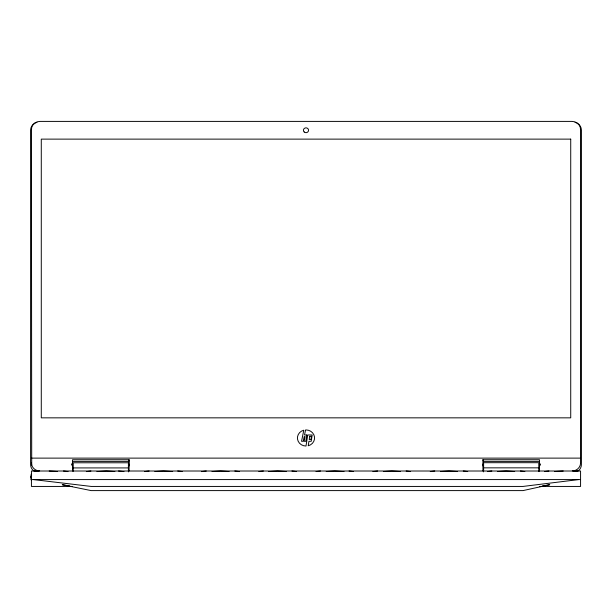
<?xml version="1.0" encoding="UTF-8"?>
<svg xmlns="http://www.w3.org/2000/svg" width="612" height="612" viewBox="0 0 612 612"><rect width="100%" height="100%" fill="white"/><g stroke="black" fill="none" stroke-linecap="round" stroke-linejoin="round"><path stroke-width="0.92" d="M71.596 465.112L71.581 463.858M31.082 476.618C32.015 466.275 31.357 488.407 31.082 476.618L31.082 477.643M540.427 463.911L540.427 465.197M483.388 465.954C482.891 467.3 482.837 462.221 483.327 464.301M128.681 464.294C129.178 462.121 129.109 467.446 128.627 465.954M128.551 464.057L129.078 459.734L72.537 459.734L72.537 471.011M542.278 485.966L544.144 485.653M546.011 485.339L549.752 484.719L522.985 490.602L91.203 490.602L62.263 484.719L69.737 485.966M573.888 471.538L577.575 471.011M86.346 471.584L90.92 471.011M578.554 479.594L522.985 486.433L91.203 486.433L33.515 479.594M144.692 471.546L149.152 471.011M201.555 471.584L206.267 471.011M316.029 471.546L320.489 471.011M372.892 471.584L377.604 471.011M430.259 471.546L434.719 471.011M487.374 471.546L491.834 471.011M544.489 471.546L548.949 471.011M258.861 471.546L263.382 471.011M154.859 471.523L163.427 471.011L172.691 471.561M212.02 471.523L220.542 471.011L229.056 471.523M268.393 471.561L277.657 471.011L286.225 471.523M326.204 471.523L334.772 471.011L344.02 471.561M383.357 471.523L391.887 471.011L400.455 471.523M440.433 471.523L449.001 471.011L457.569 471.523M497.548 471.523L506.116 471.011L514.677 471.523M554.663 471.523L563.224 471.011M96.925 471.561L106.312 471.011L114.88 471.523M31.426 458.12L580.574 458.12M482.929 471.011L482.929 459.734L539.478 459.734L539.478 471.011M72.782 461.387L128.551 461.387M482.929 459.734L483.465 461.387L539.233 461.387M483.618 467.843L538.789 467.843M73.226 467.92L128.398 467.92M31.426 479.578L580.574 479.578M72.537 486.433L31.426 486.433L31.426 471.011L580.574 471.011L580.574 486.433L539.478 486.433M49.205 471.011L57.597 471.523M118.514 471.011L123.968 471.584M349.047 471.011L353.552 471.546M177.71 471.011L182.215 471.546M520.391 471.011L524.851 471.546M463.276 471.011L467.736 471.546M406.161 471.011L410.629 471.546M291.939 471.011L296.399 471.546M234.824 471.011L239.522 471.584M63.48 471.011L68.054 471.584M34.425 471.011L38.112 471.538M38.87 470.942A8.568 8.055 0 0 1 31.717 465.036L31.426 129.453A8.568 8.055 0 0 1 39.994 121.398L572.006 121.398A8.568 8.055 0 0 1 580.574 129.453L580.574 462.955A8.568 8.055 0 0 1 573.13 470.942M31.426 462.955L31.717 465.036M31.25 474.56L31.258 479.701M574.148 471.011L574.148 470.498L572.434 470.498L572.434 471.011M538.789 471.538L538.789 462.703L483.618 462.703L483.618 471.232M483.465 461.387L483.465 464.057M483.465 465.831L483.465 471.89M129.078 459.734L129.078 471.011M128.551 465.831L128.551 471.89M128.398 471.623L128.398 462.779L73.226 462.779L73.226 471.309M39.566 471.011L39.566 470.498L37.852 470.498L37.852 471.011M34.899 471.615A8.591 8.078 0 0 1 30.6 464.623L30.6 130.119A8.591 8.078 0 0 1 36.972 122.316M577.101 471.615A8.591 8.078 0 0 0 581.4 464.623L581.4 130.119A8.591 8.078 0 0 0 575.028 122.316M306.765 434.987L305.832 441.283L304.118 441.283L305.082 436.532L304.225 436.532L303.261 441.283L301.548 441.283L303.789 430.198A8.568 8.055 0 0 0 297.508 439.034A8.568 8.055 0 0 0 306.008 446.041L307.737 434.979L312.174 434.979L311.233 441.283L308.945 441.283L308.226 445.766A8.568 8.055 0 0 0 314.499 436.93A8.568 8.055 0 0 0 306.008 429.93L305.549 429.984L304.531 434.987L306.765 434.987M309.741 436.31L309.228 439.493L310.927 439.493L311.454 436.31L309.741 436.31M570.728 139.123L41.279 139.123L41.279 417.843L570.728 417.843L570.728 139.123M304.187 131.97A2.57 2.417 0 0 0 308.486 130.884A2.57 2.417 0 0 0 305.342 127.923A2.57 2.417 0 0 0 304.187 131.97"/></g></svg>
